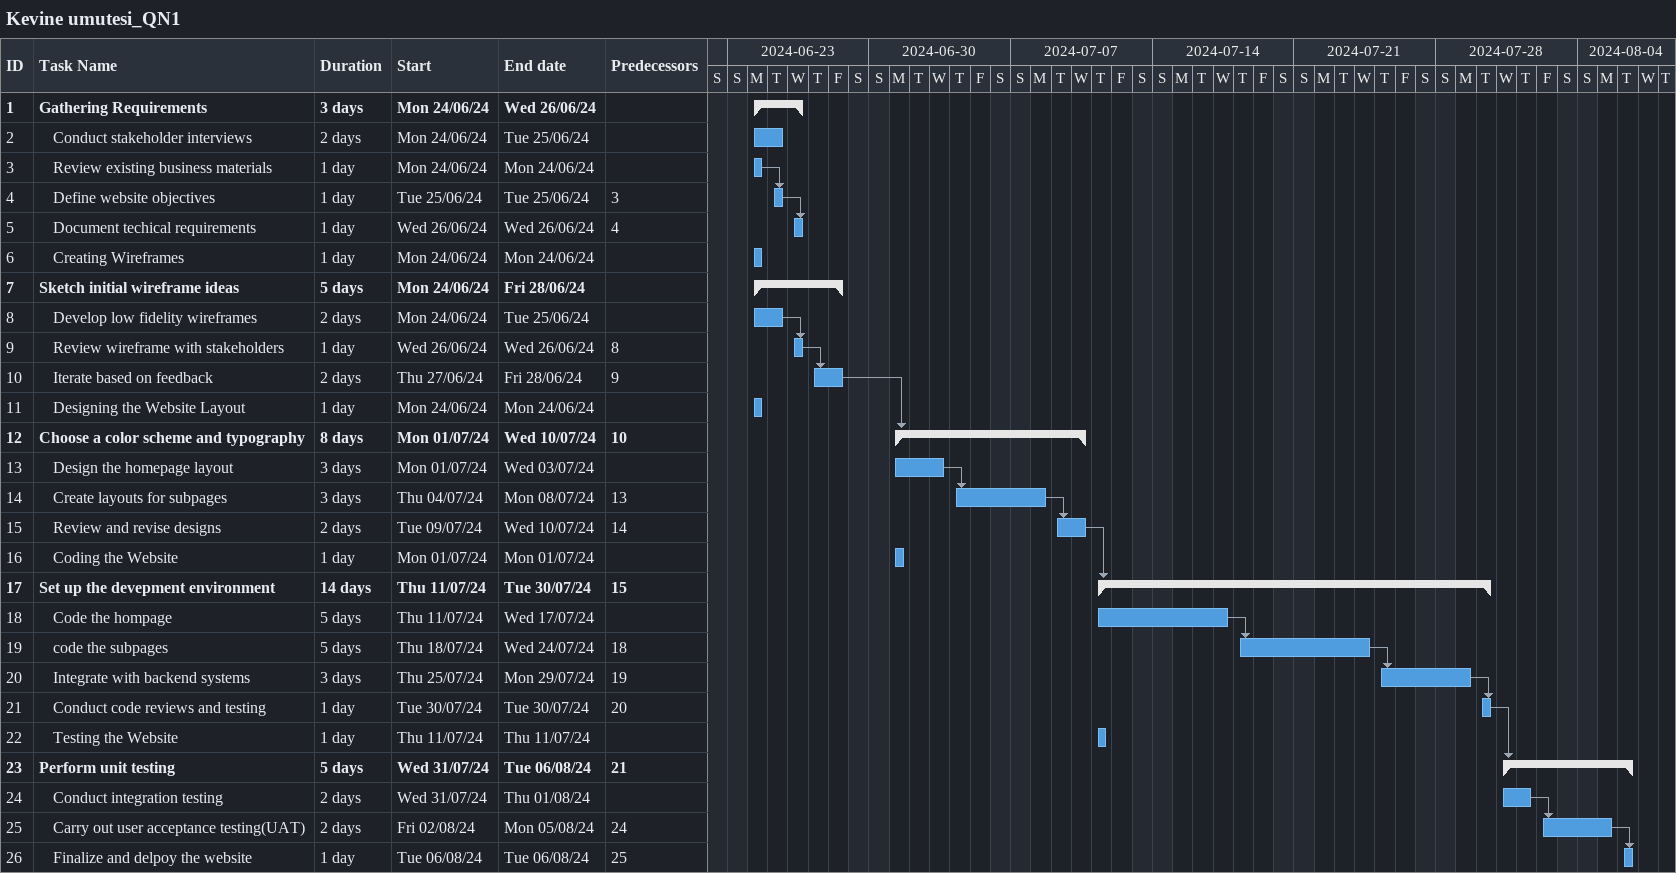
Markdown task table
Kevine umutesi_QN1

| ID | Level | Task | Duration | Start | Finish | Predecessors |
|---|---|---|---|---|---|---|
| 1 | 1 | **Gathering Requirements** | 3d | 2024-06-24 | 2024-06-26 |  |
| 2 | 2 | Conduct stakeholder interviews | 2d | 2024-06-24 | 2024-06-25 |  |
| 3 | 2 | Review existing business materials | 1d | 2024-06-24 | 2024-06-24 |  |
| 4 | 2 | Define website objectives | 1d | 2024-06-25 | 2024-06-25 | 3 |
| 5 | 2 | Document techical requirements | 1d | 2024-06-26 | 2024-06-26 | 4 |
| 6 | 2 | Creating Wireframes | 1d | 2024-06-24 | 2024-06-24 |  |
| 7 | 1 | **Sketch initial wireframe ideas** | 5d | 2024-06-24 | 2024-06-28 |  |
| 8 | 2 | Develop low fidelity wireframes | 2d | 2024-06-24 | 2024-06-25 |  |
| 9 | 2 | Review wireframe with stakeholders | 1d | 2024-06-26 | 2024-06-26 | 8 |
| 10 | 2 | Iterate based on feedback | 2d | 2024-06-27 | 2024-06-28 | 9 |
| 11 | 2 | Designing the Website Layout | 1d | 2024-06-24 | 2024-06-24 |  |
| 12 | 1 | **Choose a color scheme and typography** | 8d | 2024-07-01 | 2024-07-10 | 10 |
| 13 | 2 | Design the homepage layout | 3d | 2024-07-01 | 2024-07-03 |  |
| 14 | 2 | Create layouts for subpages | 3d | 2024-07-04 | 2024-07-08 | 13 |
| 15 | 2 | Review and revise designs | 2d | 2024-07-09 | 2024-07-10 | 14 |
| 16 | 2 | Coding the Website | 1d | 2024-07-01 | 2024-07-01 |  |
| 17 | 1 | **Set up the devepment environment** | 14d | 2024-07-11 | 2024-07-30 | 15 |
| 18 | 2 | Code the hompage | 5d | 2024-07-11 | 2024-07-17 |  |
| 19 | 2 | code the subpages | 5d | 2024-07-18 | 2024-07-24 | 18 |
| 20 | 2 | Integrate with backend systems | 3d | 2024-07-25 | 2024-07-29 | 19 |
| 21 | 2 | Conduct code reviews and testing | 1d | 2024-07-30 | 2024-07-30 | 20 |
| 22 | 2 | Testing the Website | 1d | 2024-07-11 | 2024-07-11 |  |
| 23 | 1 | **Perform unit testing** | 5d | 2024-07-31 | 2024-08-06 | 21 |
| 24 | 2 | Conduct integration testing | 2d | 2024-07-31 | 2024-08-01 |  |
| 25 | 2 | Carry out user acceptance testing(UAT) | 2d | 2024-08-02 | 2024-08-05 | 24 |
| 26 | 2 | Finalize and delpoy the website | 1d | 2024-08-06 | 2024-08-06 | 25 |
